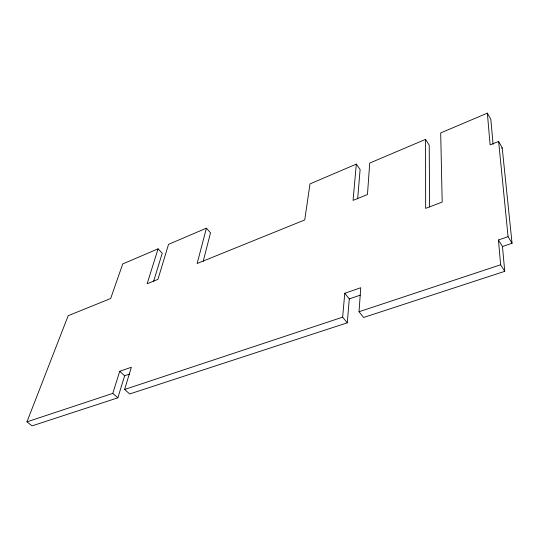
<?xml version="1.0" encoding="UTF-8"?>
<svg xmlns="http://www.w3.org/2000/svg" width="539" height="539" viewBox="0 0 539 539"><rect width="100%" height="100%" fill="white"/><g stroke="black" fill="none" stroke-linecap="round" stroke-linejoin="round"><path stroke-width="0.81" d="M203.203 261.327L210.513 232.814L206.424 228.172L197.133 263.504L304.744 219.939L309.999 183.907L356.306 164.112L353.072 200.373L367.457 194.552L369.72 163.061L425.567 139.358L425.648 208.384L442.189 202.071L440.693 132.938L487.35 113.136L490.126 144.883L498.615 141.447L508.075 236.661L498.454 239.996L502.463 246.518L504.74 271.339L363.63 317.471L359.028 311.737L360.753 287.732L344.771 293.277L342.642 317.168L347.284 322.814L129.683 393.955L124.617 389.461L131.341 367.261L119.705 371.297L112.786 393.389L26.95 421.848L32.084 425.864L117.859 397.822L124.637 375.737L129.697 374.005M347.284 322.814L349.285 298.902L344.771 293.277M357.667 198.824L360.113 169.556L356.306 164.112M153.588 281.405L162.232 253.236L158.075 248.836L122.724 263.948L110.67 298.512L68.177 315.719L26.95 421.848M158.075 248.836L147.14 283.75L157.934 279.377L168.532 244.369L206.424 228.172M501.499 148.084L502.193 147.807L498.615 141.447M349.285 298.902L360.207 295.17M502.463 246.518L512.05 243.237L502.193 147.807M124.617 389.461L342.642 317.168M359.028 311.737L500.623 264.784L504.74 271.339M112.786 393.389L117.859 397.822M119.705 371.297L124.637 375.737M425.567 139.358L429.226 145.207L429.596 206.983M508.075 236.661L512.05 243.237M487.35 113.136L490.82 119.341L493.104 144.331M498.454 239.996L500.623 264.784"/></g></svg>
